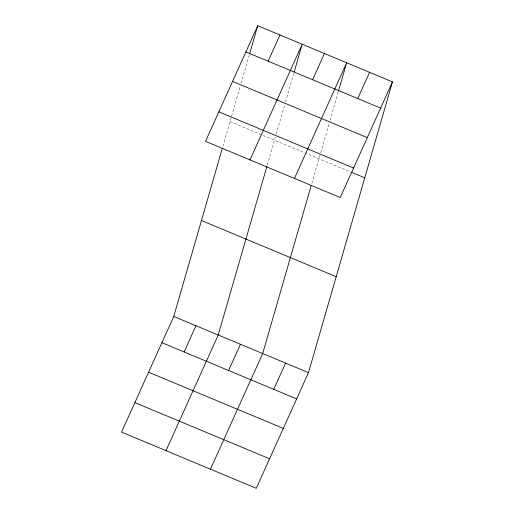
<?xml version="1.0" encoding="UTF-8"?>
<svg xmlns="http://www.w3.org/2000/svg" width="514" height="514" viewBox="0 0 514 514"><rect width="100%" height="100%" fill="white"/><g stroke="black" fill="none" stroke-linecap="round" stroke-linejoin="round"><path stroke-width="0.39" stroke-dasharray="2.57 1.93" d="M222.883 146.368L240.192 86.423M241.06 83.422L249.29 54.934M267.344 164.91L275.35 137.193M276.211 134.199L284.66 104.959M285.521 101.965L293.751 73.476M311.805 183.447L320.46 153.487M320.678 152.735L329.333 122.75M329.988 120.501L338.212 92.019M230.021 121.651L350.715 171.984"/><path stroke-width="0.77" d="M392.465 81.88L340.249 197.53L205.516 141.35L257.732 25.7L392.465 81.88L308.484 372.65L256.268 488.3L121.535 432.12L173.751 316.47L222.247 148.552M249.72 53.437L257.732 25.7M266.92 166.363L218.212 335.006L165.996 450.656M294.181 71.979L302.193 44.243L249.977 159.893M311.176 185.631L262.673 353.548L210.457 469.198M338.43 91.267L346.654 62.779L294.438 178.429M268.122 61.198L279.963 34.971M184.141 351.968L195.982 325.741M312.583 79.741L324.424 53.507M228.601 370.504L240.443 344.277M357.718 98.559L369.56 72.333M273.737 389.329L285.578 363.102M245.891 51.927L380.623 108.113M232.566 81.437L367.298 137.617M218.835 111.84L353.574 168.02M351.454 172.293L364.754 177.838M201.462 220.512L336.201 276.699M173.751 316.47L308.484 372.65M161.91 342.697L296.642 398.877M148.585 372.207L283.317 428.387M134.854 402.61L269.593 458.79"/></g></svg>
